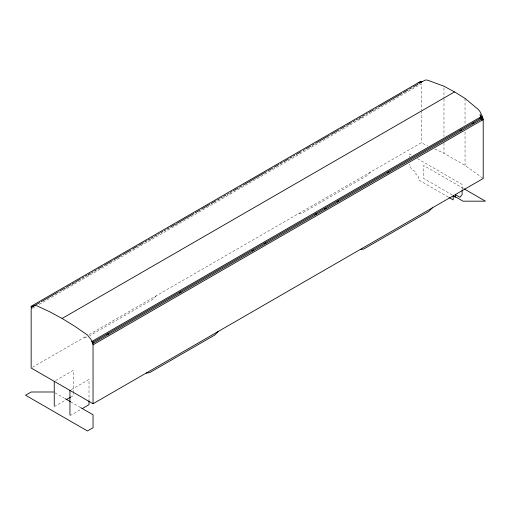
<?xml version="1.0" encoding="UTF-8"?>
<svg xmlns="http://www.w3.org/2000/svg" width="511" height="511" viewBox="0 0 511 511"><rect width="100%" height="100%" fill="white"/><g stroke="black" fill="none" stroke-linecap="round" stroke-linejoin="round"><path stroke-width="0.38" stroke-dasharray="2.56 1.92" d="M156.277 295.78L152.917 299.28L89.725 335.759M370.418 172.15L367.058 175.643L301.803 213.317L298.443 213.707M64.814 288.715L66.194 287.923M71.725 284.729L73.801 283.528M74.491 283.132L75.871 282.334M87.617 275.55L89.693 274.356M149.812 239.646L151.192 238.848M175.375 224.885L176.761 224.086M229.279 193.765L230.659 192.966M358.498 119.159L360.568 117.964M361.264 117.568L362.644 116.77M374.391 109.986L375.77 109.188M32.5 308.286L35.195 306.734M39.226 304.403L50.666 297.798M51.336 297.415L421.32 83.804L421.32 110.095M32.532 367.224L86.372 336.142M89.131 334.545L421.32 142.761L427.688 145.712M55.616 380.567L73.309 370.347L73.309 392.461M71.31 389.631L89.01 379.411L89.01 399.947M54.249 406.622L65.146 400.337M70.588 397.194L73.309 395.623L73.309 393.253M69.95 415.686L80.84 409.4M84.296 337.337L87.662 336.947M434.765 148.988L443.97 153.249L465.042 165.417L483.208 178.492M411.272 155.082L409.209 153.894L409.209 157.049M417.455 158.653L462.129 184.445L462.129 189.179M463.445 188.47L423.562 165.443L423.562 178.39L452.139 194.889M448.358 197.105L418.183 179.68L418.183 175.797L415.941 174.507L415.941 171.913L411.451 169.326L409.209 164.146M54.939 392.78L64.469 398.28M70.588 401.818L80.795 407.708M465.042 98.399L465.042 124.729M465.042 131.908L465.042 165.417M443.97 87.828L443.97 98.195M443.97 98.993L443.97 136.494M443.97 142.876L443.97 153.249M421.32 110.893L421.32 142.761"/><path stroke-width="0.77" d="M479.842 118.705L480.774 117.019L480.078 114.847L482.084 117.409L482.084 118.705L93.047 343.315L92.555 343.034M218.165 331.511L214.799 335.005L149.551 372.679L146.184 373.068M432.306 207.881L428.946 211.375L363.691 249.049L360.332 249.438M420.949 82.629L421.288 82.303L420.195 81.677L31.158 306.287L31.158 307.584L31.644 307.865M422.616 81.511L425.382 80.035L427.541 80.15L443.97 86.231L454.509 91.91L465.042 98.399L478.219 109.411L479.95 111.545L482.544 116.802L483.208 119.536L483.208 178.492L93.047 403.747L31.158 368.022L31.158 309.066L31.906 307.239L33.164 306.044L34.818 305.527L36.76 305.77L49.401 311.621L62.099 318.462L74.798 326.28L87.438 335.024L91.035 339.457L93.047 344.791L93.047 403.747M39.845 302.531L32.244 306.919L31.158 306.287M41.225 301.733L58.503 291.755M59.883 290.957L64.718 288.166M66.104 287.367L70.94 284.576M72.319 283.777L74.395 282.583M75.775 281.785L80.617 278.993M81.996 278.195L84.066 276.994M85.452 276.195L86.832 275.397M88.218 274.605L90.287 273.404M91.667 272.606L93.053 271.807M94.433 271.009L96.509 269.814M97.888 269.016L102.724 266.225M104.11 265.426L112.401 260.642M113.781 259.844L121.382 255.455M122.768 254.657L131.059 249.866M132.438 249.068L137.28 246.276M138.66 245.478L143.495 242.687M144.881 241.888L146.951 240.694M148.331 239.895L149.717 239.097M151.096 238.298L153.172 237.098M154.552 236.306L156.628 235.105M158.008 234.306L159.387 233.508M160.773 232.709L162.843 231.515M164.229 230.716L165.609 229.918M166.988 229.12L169.064 227.925M170.444 227.127L175.286 224.335M176.665 223.537L193.944 213.56M195.323 212.761L200.159 209.97M201.545 209.171L209.836 204.387M211.215 203.589L216.051 200.797M217.437 199.999L219.506 198.798M220.893 198L222.272 197.208M223.652 196.409L225.728 195.208M227.108 194.41L228.494 193.612M230.563 192.417L231.949 191.619M233.329 190.82L238.164 188.029M239.55 187.23L241.62 186.036M243.006 185.238L266.499 171.67M267.879 170.872L272.714 168.081M274.1 167.282L278.936 164.491M280.315 163.692L282.391 162.498M283.771 161.7L288.613 158.908M289.993 158.11L292.062 156.909M293.448 156.111L294.828 155.312M296.214 154.514L301.049 151.722M303.119 150.528L304.505 149.729M305.885 148.931L310.72 146.14M312.106 145.341L314.176 144.147M315.562 143.348L329.378 135.364M330.764 134.572L339.055 129.781M340.435 128.983L345.276 126.191M346.656 125.393L351.491 122.602M352.877 121.803L354.947 120.609M356.327 119.81L357.713 119.012M359.092 118.213L361.168 117.013M362.548 116.214L364.624 115.02M366.004 114.221L367.383 113.423M368.77 112.624L373.605 109.833M375.681 108.639L377.061 107.84M378.44 107.042L401.94 93.475M403.32 92.676L408.155 89.885M409.541 89.086L411.611 87.892M412.99 87.094L417.832 84.302M419.212 83.504L421.288 82.303M62.099 318.462L454.509 91.91M93.047 342.019L482.084 117.409L480.998 116.783L91.954 341.393L93.047 342.019L93.047 343.315M107.067 334.654L108.447 333.855M179.623 292.765L181.003 291.966M252.179 250.875L253.558 250.077M264.615 243.69L266.001 242.897M315.063 214.569L316.443 213.77M324.734 208.986L326.12 208.188M337.171 201.8L338.557 201.002M387.619 172.68L388.999 171.881M460.175 130.79L461.554 129.992M472.611 123.605L473.997 122.806M93.047 344.791L483.208 119.536M66.507 399.551L70.588 397.194M82.201 408.615L89.01 404.68L89.01 400.733M417.953 82.974L422.207 81.434L420.195 81.677M53.578 391.994L31.158 391.994L25.55 395.233L87.438 430.965L93.047 427.726L93.047 414.779L80.795 407.708M482.084 118.705L481.598 118.418L482.084 120.181M464.135 188.866L485.45 201.174L463.03 201.174L454.86 196.46M449.048 197.501L453.161 199.878L453.161 195.994L455.403 197.291L455.403 194.697L459.887 197.291L462.129 194.697L462.129 189.971M65.146 398.676L70.588 401.818M480.078 114.847L481.336 117.498M69.95 390.417L69.95 414.9M54.249 381.353L54.249 405.836"/></g></svg>
